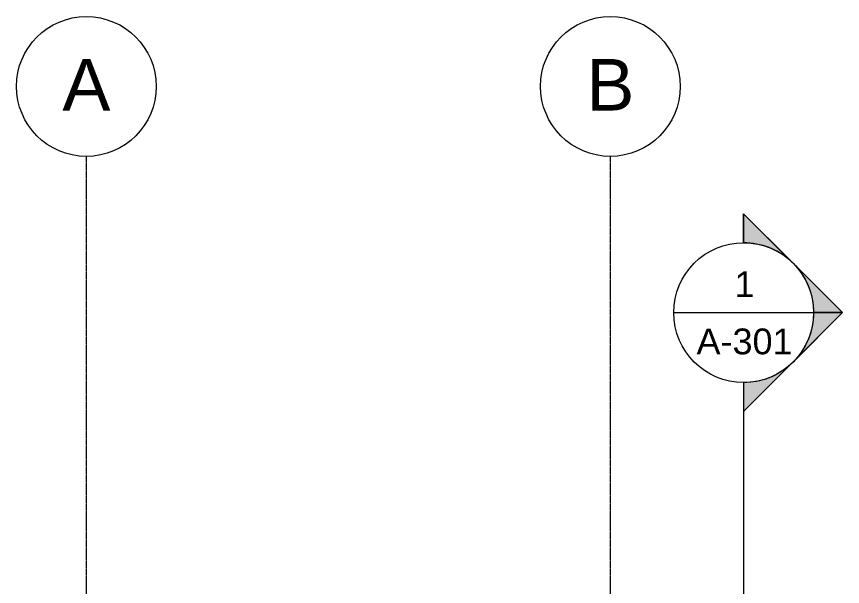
# Model space of a CAD drawing. Header units: inches. Extents: x 20426 to 81837, y -461 to 713.
# Drawn here: x 21118.1 to 21496.3, y 451.8 to 712.7 of the extents above; entities that cross this region are included whole.
import ezdxf

# ---------------------------------------------------------------- set-up
doc = ezdxf.new("R2010")
doc.units = ezdxf.units.IN
doc.header["$MEASUREMENT"] = 0
doc.linetypes.add('Grid Line 1_2_', pattern=[0.875, 0.5, -0.125, 0.125, -0.125])
for name, color, linetype, lineweight in [('G-ANNO-SYMB', 111, 'Continuous', 9), ('S-GRID', 1, 'Continuous', 9), ('S-GRID-IDEN', 1, 'Continuous', 9)]:
    doc.layers.add(name, color=color, linetype=linetype, lineweight=lineweight)
doc.styles.add('Arial_1', font='arial.ttf', dxfattribs={"height": 23.60479})
doc.styles.add('Arial_2', font='arial.ttf', dxfattribs={"height": 11.802395})

# ---------------------------------------------------------------- blocks, each defined once
blk = doc.blocks.new('Grid - Grid Head - Circle-14747-Elevation - West')
at = {"layer": 'S-GRID-IDEN'}
blk.add_circle((21150.05, 680.66), 32, dxfattribs=at)
blk = doc.blocks.new('Section - Section Head - Filled-1526-Elevation - West')
at = {"layer": 'G-ANNO-SYMB'}
h = blk.add_hatch(color=256, dxfattribs=at)
edge = h.paths.add_edge_path(flags=0)
edge.add_arc((22650.59, 577.16), 32.04, 90, 132.0784, ccw=False)
edge.add_line((22650.59, 609.2), (22650.59, 622.41))
edge.add_line((22650.59, 622.41), (22629.12, 600.94))
h = blk.add_hatch(color=256, dxfattribs=at)
edge = h.paths.add_edge_path(flags=0)
edge.add_line((22627.96, 599.78), (22605.33, 577.16))
edge.add_line((22605.33, 577.16), (22618.59, 577.16))
edge.add_arc((22650.59, 577.16), 32, 135, 180, ccw=False)
h = blk.add_hatch(color=256, dxfattribs=at)
edge = h.paths.add_edge_path(flags=0)
edge.add_arc((22650.59, 577.16), 32, 180, 225, ccw=False)
edge.add_line((22618.59, 577.16), (22605.33, 577.16))
edge.add_line((22605.33, 577.16), (22627.96, 554.53))
h = blk.add_hatch(color=256, dxfattribs=at)
edge = h.paths.add_edge_path(flags=0)
edge.add_line((22629.12, 553.37), (22650.59, 531.9))
edge.add_line((22650.59, 531.9), (22650.59, 545.12))
edge.add_arc((22650.59, 577.16), 32.04, 227.9216, 270, ccw=False)
for p, q in [((22605.33, 577.16), (22650.59, 622.41)), ((22629.12, 600.94), (22650.59, 622.41)), ((22650.59, 609.16), (22650.59, 622.41)), ((22650.59, 622.41), (22650.59, 609.2)), ((22605.33, 577.16), (22627.96, 599.78)), ((22605.33, 577.16), (22650.59, 531.9)), ((22618.59, 577.16), (22605.33, 577.16)), ((22627.96, 554.53), (22605.33, 577.16)), ((22605.33, 577.16), (22618.59, 577.16)), ((22650.59, 531.9), (22629.12, 553.37)), ((22650.59, 545.16), (22650.59, 531.9)), ((22650.59, 545.12), (22650.59, 531.9))]:
    blk.add_line(p, q, dxfattribs=at)
for radius, start, end in [(32, 90, 270), (32.04, 90, 132.0784), (32, 270, 90), (32, 135, 180), (32, 180, 225), (32.04, 227.9216, 270)]:
    blk.add_arc((22650.59, 577.16), radius, start, end, dxfattribs=at)

msp = doc.modelspace()

# ---------------------------------------------------------------- linework, layer by layer
at = {"layer": 'G-ANNO-SYMB'}
for p, q in [((21419.09, 577.16), (21483.09, 577.16)), ((21451.09, 545.16), (21451.09, -54.82))]:
    msp.add_line(p, q, dxfattribs=at)
at = {"layer": 'S-GRID', "linetype": 'Grid Line 1_2_'}
for p, q in [((21150.05, -132), (21150.05, 648.66)), ((21390.05, -132), (21390.05, 648.66))]:
    msp.add_line(p, q, dxfattribs=at)

# ---------------------------------------------------------------- block references
at = {"layer": 'G-ANNO-SYMB', "extrusion": (0, 0, -1)}
msp.add_blockref('Section - Section Head - Filled-1526-Elevation - West', (-44101.68, 0), dxfattribs=at)
at = {"layer": 'S-GRID-IDEN'}
for p in [(0, 0), (240, 0)]:
    msp.add_blockref('Grid - Grid Head - Circle-14747-Elevation - West', p, dxfattribs=at)

# ---------------------------------------------------------------- texts
at = {"layer": 'G-ANNO-SYMB', "attachment_point": 2, "line_spacing_factor": 0.938532, "style": 'Arial_2'}
for s, insert, char_height, width in [('1', (21451.5, 596.05), 11.8, 10.944), ('A-301', (21451.5, 569.87), 11.802, 52.416)]:
    msp.add_mtext(s, dxfattribs=dict(at, insert=insert, char_height=char_height, width=width))

# ---------------------------------------------------------------- next in the draw order: texts
at = {"layer": 'S-GRID-IDEN', "char_height": 23.6, "width": 26.208, "attachment_point": 2, "line_spacing_factor": 0.938532, "style": 'Arial_1', "bg_fill": 3, "box_fill_scale": 1.25, "bg_fill_color": 0, "bg_fill_transparency": 0}
for s, insert in [('A', (21150.05, 693.24)), ('B', (21390.05, 693.24))]:
    msp.add_mtext(s, dxfattribs=dict(at, insert=insert))

doc.saveas('drawing.dxf')
